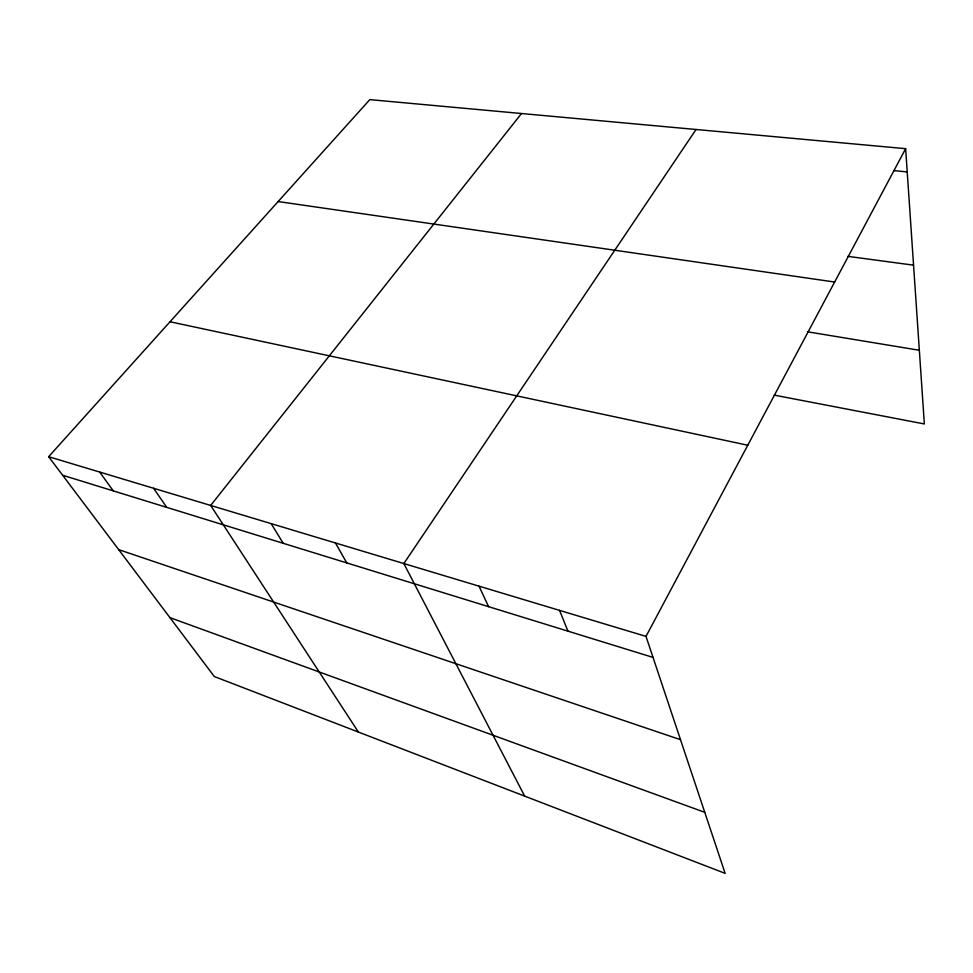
<?xml version="1.0" encoding="UTF-8"?>
<svg xmlns="http://www.w3.org/2000/svg" width="973" height="973" viewBox="0 0 973 973"><rect width="100%" height="100%" fill="white"/><g stroke="black" fill="none" stroke-linecap="round" stroke-linejoin="round"><path stroke-width="1.46" d="M646.011 636.391L905.644 148.674L369.813 99.635L48.65 456.702L214.328 676.551L725.14 873.365L646.011 636.391L48.65 456.702M696.048 129.494L403.844 563.549L524.678 796.133M521.516 113.525L210.667 505.437L358.392 732.061M893.871 170.603L907.225 171.941M847.933 256.361L913.562 265.167M278.156 201.545L834.652 282.036M807.347 331.757L919.339 350.268M774.192 395.123L924.35 423.96L905.644 148.674M170.02 321.771L747.775 445.233M62.625 475.25L653.017 657.395M118.682 549.636L680.504 739.687M169.91 617.624L704.756 812.321M99.672 472.051L113.269 490.879M153.588 488.276L166.748 507.371M271.175 523.644L283.204 543.299M335.454 542.97L346.777 562.917M479.044 586.172L488.568 606.653M559.572 610.387L567.94 631.149"/></g></svg>
